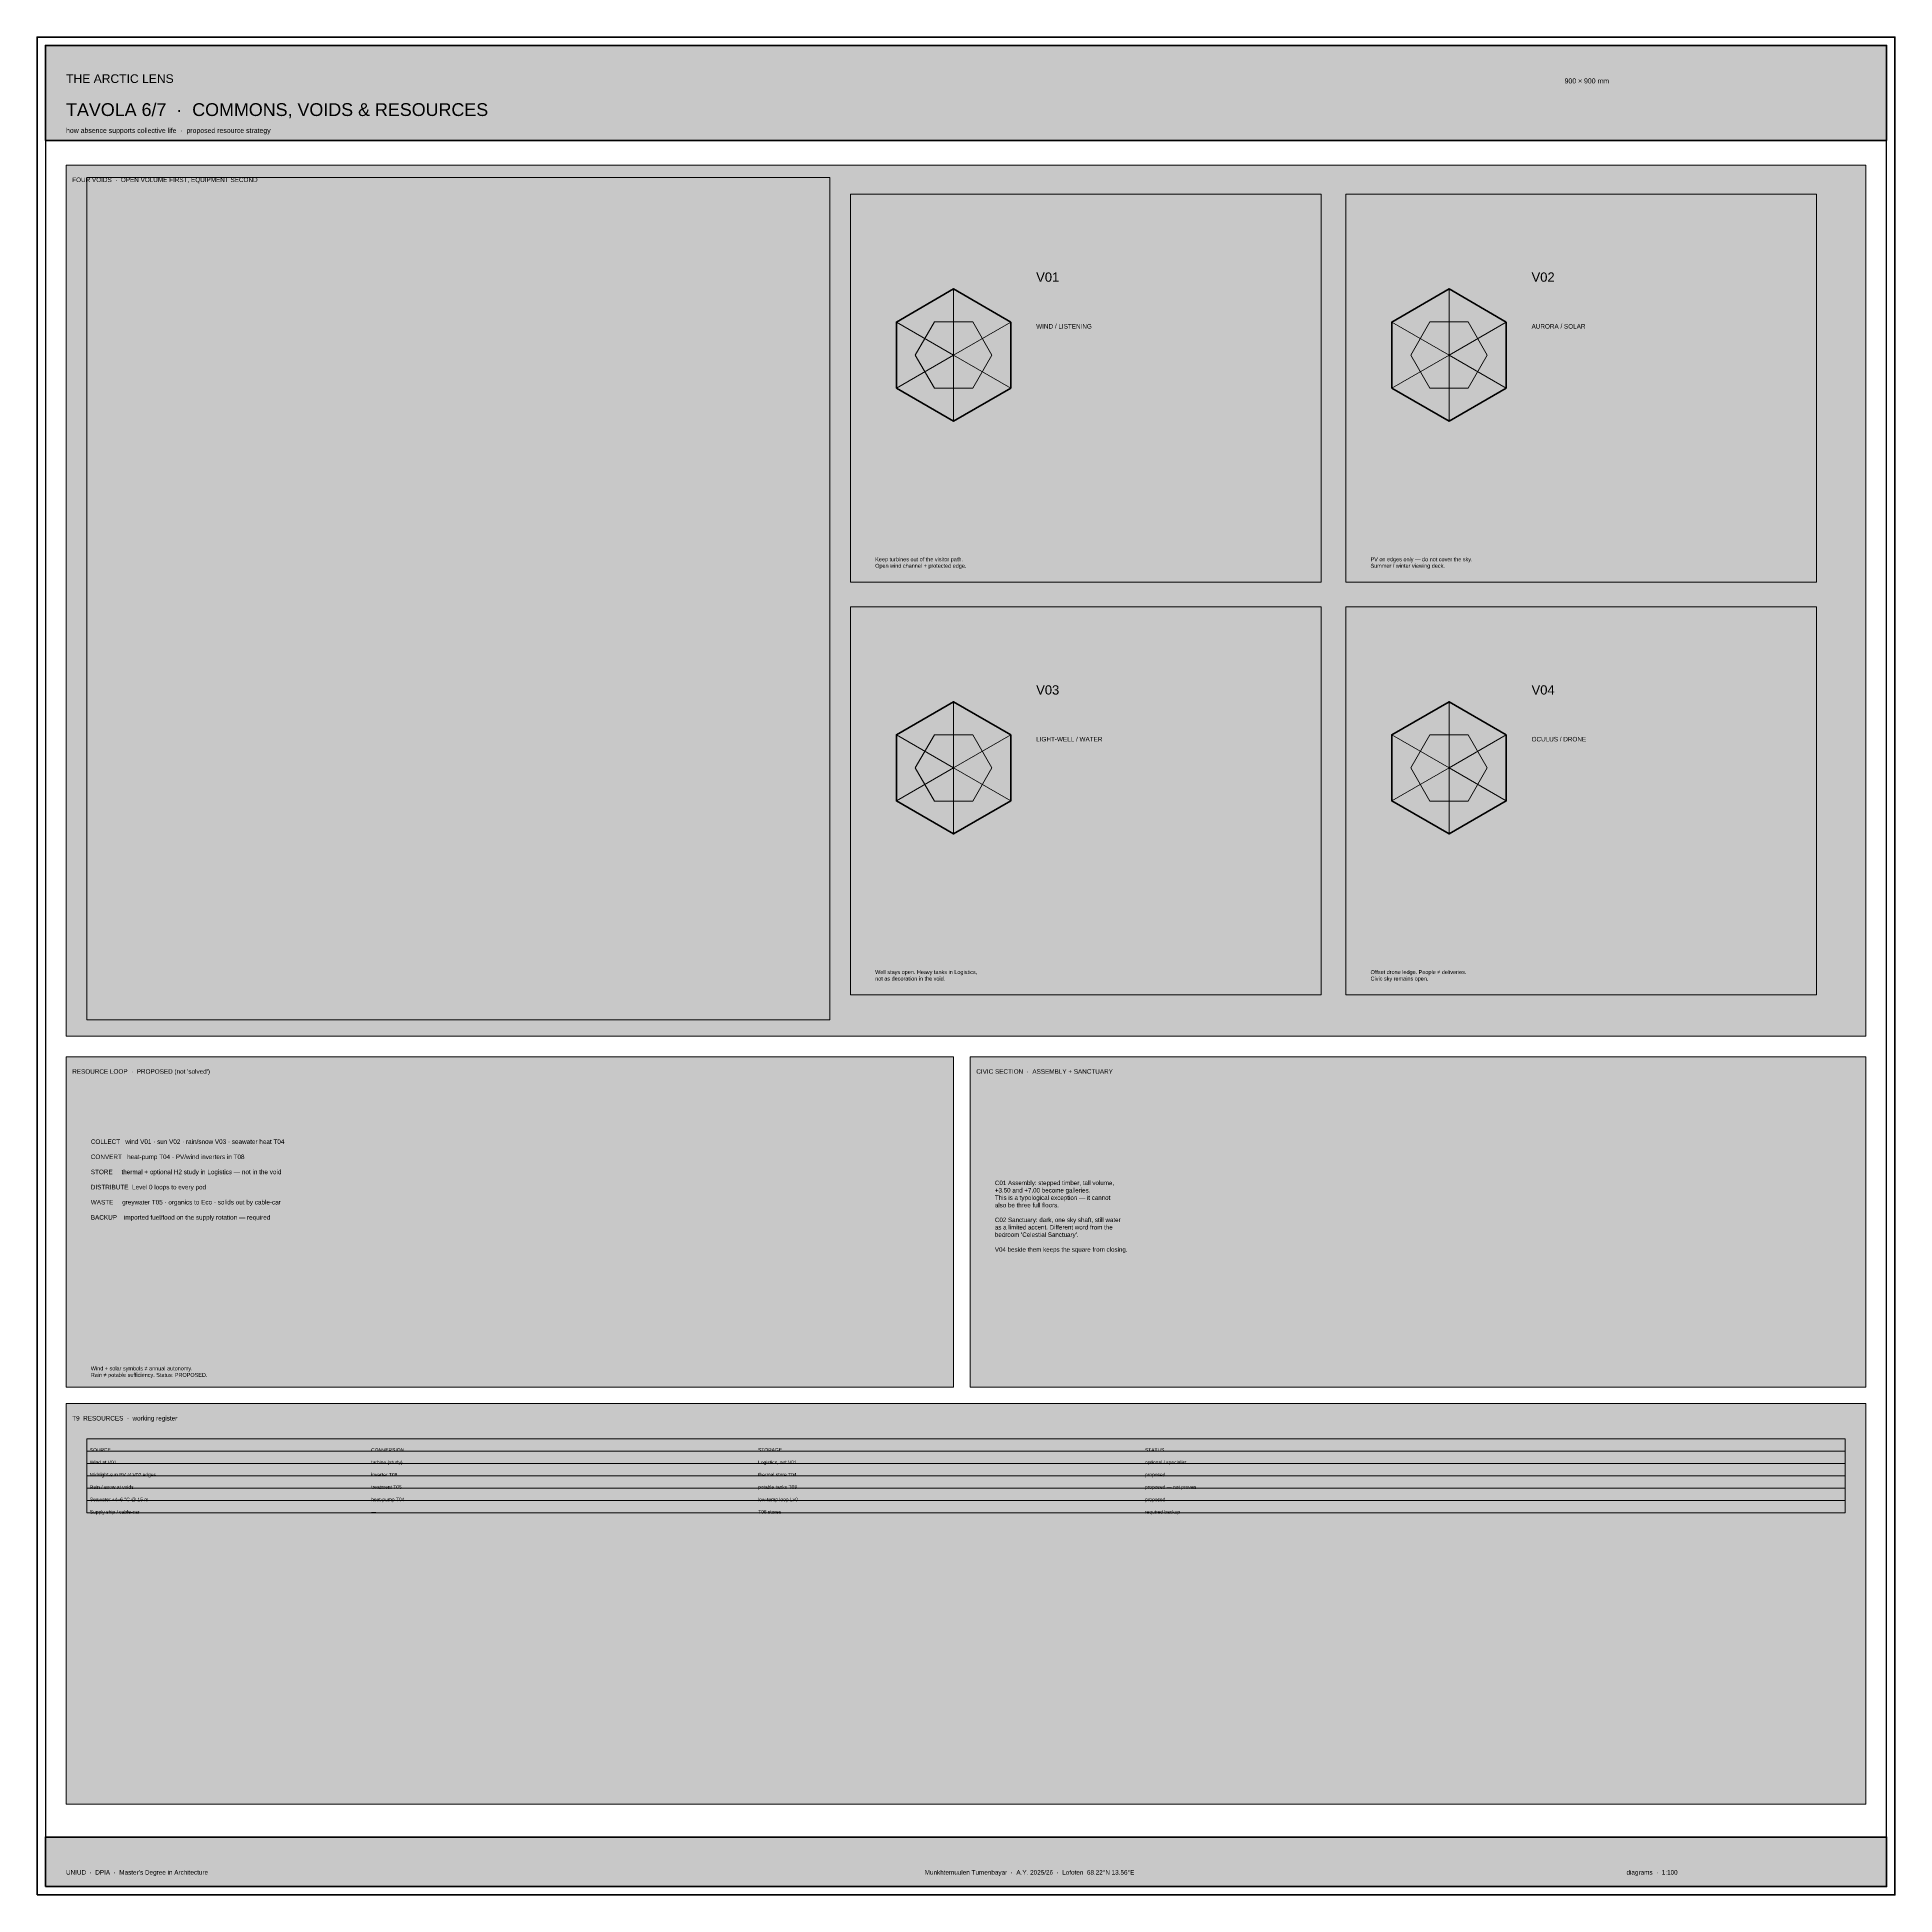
# Paper-space layout 'TAVOLA_06' of a CAD drawing. Header units: millimetres. Extents: x 0 to 900, y 0 to 900.
# The model-space entities are those that its viewports show. They can reach past a viewport. Long polylines and large blocks are cut down to what shows.
import ezdxf

# ---------------------------------------------------------------- set-up
doc = ezdxf.new("R2010")
doc.units = ezdxf.units.MM
for name, color, linetype, lineweight, true_color in [('A-ANNO', 7, 'Continuous', 18, 0x20242a), ('A-HATCH', 7, 'Continuous', 9, 0xb4bac0), ('A-RENDER', 7, 'Continuous', 0, 0x20242a), ('A-SHEET', 7, 'Continuous', 50, 0x142030), ('A-TABLE', 7, 'Continuous', 13, 0x20242a), ('A-TITL', 7, 'Continuous', 35, 0x142030), ('A-WALL', 7, 'Continuous', 40, 0x20242a), ('G-GRID', 7, 'Continuous', 9, 0xd2d6da)]:
    doc.layers.add(name, color=color, linetype=linetype, lineweight=lineweight, true_color=true_color)
doc.styles.add('ANNO', font='Arial.ttf')
doc.styles.add('TITLE', font='Arial.ttf')
picture_1 = doc.add_image_def('image6.png', size_in_pixel=(2100, 2380))

msp = doc.modelspace()

# ---------------------------------------------------------------- hatches: boundary and pattern name
at = {"layer": 'A-HATCH', "true_color": 0x142030}
h = msp.add_hatch(color=7, dxfattribs=at)
h.dxf.hatch_style = 1
h.paths.add_polyline_path([(1104, -250), (1996, -250), (1996, -204), (1104, -204)])
at = {"layer": 'A-HATCH', "true_color": 0xfcfdfe}
h = msp.add_hatch(color=7, dxfattribs=at)
h.dxf.hatch_style = 1
h.paths.add_polyline_path([(1114, -684), (1986, -684), (1986, -262), (1114, -262)])
at = {"layer": 'A-HATCH', "true_color": 0xffffff}
h = msp.add_hatch(color=7, dxfattribs=at)
h.dxf.hatch_style = 1
h.paths.add_polyline_path([(1494, -464), (1722, -464), (1722, -276), (1494, -276)])
h = msp.add_hatch(color=7, dxfattribs=at)
h.dxf.hatch_style = 1
h.paths.add_polyline_path([(1734, -464), (1962, -464), (1962, -276), (1734, -276)])
h = msp.add_hatch(color=7, dxfattribs=at)
h.dxf.hatch_style = 1
h.paths.add_polyline_path([(1494, -664), (1722, -664), (1722, -476), (1494, -476)])
h = msp.add_hatch(color=7, dxfattribs=at)
h.dxf.hatch_style = 1
h.paths.add_polyline_path([(1734, -664), (1962, -664), (1962, -476), (1734, -476)])
at = {"layer": 'A-HATCH', "true_color": 0xfcfdfe}
h = msp.add_hatch(color=7, dxfattribs=at)
h.dxf.hatch_style = 1
h.paths.add_polyline_path([(1114, -854), (1544, -854), (1544, -694), (1114, -694)])
h = msp.add_hatch(color=7, dxfattribs=at)
h.dxf.hatch_style = 1
h.paths.add_polyline_path([(1552, -854), (1986, -854), (1986, -694), (1552, -694)])
h = msp.add_hatch(color=7, dxfattribs=at)
h.dxf.hatch_style = 1
h.paths.add_polyline_path([(1114, -1056), (1986, -1056), (1986, -862), (1114, -862)])
at = {"layer": 'A-HATCH', "true_color": 0x142030}
h = msp.add_hatch(color=7, dxfattribs=at)
h.dxf.hatch_style = 1
h.paths.add_polyline_path([(1124, -885), (1976, -885), (1976, -879), (1124, -879)])
at = {"layer": 'A-HATCH', "true_color": 0xffffff}
h = msp.add_hatch(color=7, dxfattribs=at)
h.dxf.hatch_style = 1
h.paths.add_polyline_path([(1124, -891), (1976, -891), (1976, -885), (1124, -885)])
at = {"layer": 'A-HATCH', "true_color": 0xf5ecd6}
h = msp.add_hatch(color=7, dxfattribs=at)
h.dxf.hatch_style = 1
h.paths.add_polyline_path([(1124, -897), (1976, -897), (1976, -891), (1124, -891)])
at = {"layer": 'A-HATCH', "true_color": 0xffffff}
h = msp.add_hatch(color=7, dxfattribs=at)
h.dxf.hatch_style = 1
h.paths.add_polyline_path([(1124, -903), (1976, -903), (1976, -897), (1124, -897)])
at = {"layer": 'A-HATCH', "true_color": 0xf5ecd6}
h = msp.add_hatch(color=7, dxfattribs=at)
h.dxf.hatch_style = 1
h.paths.add_polyline_path([(1124, -909), (1976, -909), (1976, -903), (1124, -903)])
at = {"layer": 'A-HATCH', "true_color": 0xffffff}
h = msp.add_hatch(color=7, dxfattribs=at)
h.dxf.hatch_style = 1
h.paths.add_polyline_path([(1124, -915), (1976, -915), (1976, -909), (1124, -909)])
at = {"layer": 'A-HATCH', "true_color": 0x142030}
h = msp.add_hatch(color=7, dxfattribs=at)
h.dxf.hatch_style = 1
h.paths.add_polyline_path([(1104, -1096), (1996, -1096), (1996, -1072), (1104, -1072)])

# ---------------------------------------------------------------- linework, layer by layer
at = {"layer": 'A-SHEET', "lineweight": 70, "true_color": 0x142030}
msp.add_lwpolyline([(1100, -1100), (2000, -1100), (2000, -200), (1100, -200)], close=True, dxfattribs=at)
at = {"layer": 'A-SHEET', "lineweight": 25, "true_color": 0x142030}
msp.add_lwpolyline([(1104, -1096), (1996, -1096), (1996, -204), (1104, -204)], close=True, dxfattribs=at)
at = {"layer": 'A-SHEET', "lineweight": 13, "true_color": 0xb4bac0}
for points in [[(1114, -684), (1986, -684), (1986, -262), (1114, -262)], [(1114, -854), (1544, -854), (1544, -694), (1114, -694)], [(1552, -854), (1986, -854), (1986, -694), (1552, -694)], [(1114, -1056), (1986, -1056), (1986, -862), (1114, -862)]]:
    msp.add_lwpolyline(points, close=True, dxfattribs=at)
at = {"layer": 'A-SHEET', "lineweight": 20, "true_color": 0xebaa2d}
for points in [[(1494, -464), (1722, -464), (1722, -276), (1494, -276)], [(1734, -464), (1962, -464), (1962, -276), (1734, -276)], [(1494, -664), (1722, -664), (1722, -476), (1494, -476)], [(1734, -664), (1962, -664), (1962, -476), (1734, -476)]]:
    msp.add_lwpolyline(points, close=True, dxfattribs=at)
at = {"layer": 'A-SHEET', "lineweight": 9, "true_color": 0xb4bac0}
for points in [[(1124, -885), (1976, -885), (1976, -879), (1124, -879)], [(1124, -891), (1976, -891), (1976, -885), (1124, -885)], [(1124, -897), (1976, -897), (1976, -891), (1124, -891)], [(1124, -903), (1976, -903), (1976, -897), (1124, -897)], [(1124, -909), (1976, -909), (1976, -903), (1124, -903)], [(1124, -915), (1976, -915), (1976, -909), (1124, -909)]]:
    msp.add_lwpolyline(points, close=True, dxfattribs=at)
at = {"layer": 'A-TITL'}
for points in [[(1104, -250), (1996, -250), (1996, -204), (1104, -204)], [(1104, -1096), (1996, -1096), (1996, -1072), (1104, -1072)]]:
    msp.add_lwpolyline(points, close=True, dxfattribs=at)
at = {"layer": 'A-WALL', "lineweight": 35, "true_color": 0x20242a}
for points in [[(1571.71, -338), (1544, -322), (1516.29, -338), (1516.29, -370), (1544, -386), (1571.71, -370)], [(1811.71, -338), (1784, -322), (1756.29, -338), (1756.29, -370), (1784, -386), (1811.71, -370)], [(1571.71, -538), (1544, -522), (1516.29, -538), (1516.29, -570), (1544, -586), (1571.71, -570)], [(1811.71, -538), (1784, -522), (1756.29, -538), (1756.29, -570), (1784, -586), (1811.71, -570)]]:
    msp.add_lwpolyline(points, close=True, dxfattribs=at)
at = {"layer": 'A-WALL', "lineweight": 18, "true_color": 0x5a626c}
for points in [[(1562.56, -354), (1553.28, -337.93), (1534.72, -337.93), (1525.44, -354), (1534.72, -370.07), (1553.28, -370.07)], [(1802.56, -354), (1793.28, -337.93), (1774.72, -337.93), (1765.44, -354), (1774.72, -370.07), (1793.28, -370.07)], [(1562.56, -554), (1553.28, -537.93), (1534.72, -537.93), (1525.44, -554), (1534.72, -570.07), (1553.28, -570.07)], [(1802.56, -554), (1793.28, -537.93), (1774.72, -537.93), (1765.44, -554), (1774.72, -570.07), (1793.28, -570.07)]]:
    msp.add_lwpolyline(points, close=True, dxfattribs=at)
at = {"layer": 'G-GRID', "lineweight": 9, "true_color": 0xc8cdd2}
for p, q in [((1544, -322), (1544, -354)), ((1784, -322), (1784, -354)), ((1516.29, -338), (1544, -354)), ((1571.71, -338), (1544, -354)), ((1756.29, -338), (1784, -354)), ((1811.71, -338), (1784, -354)), ((1516.29, -370), (1544, -354)), ((1544, -386), (1544, -354)), ((1571.71, -370), (1544, -354)), ((1756.29, -370), (1784, -354)), ((1784, -386), (1784, -354)), ((1811.71, -370), (1784, -354)), ((1544, -522), (1544, -554)), ((1784, -522), (1784, -554)), ((1516.29, -538), (1544, -554)), ((1571.71, -538), (1544, -554)), ((1756.29, -538), (1784, -554)), ((1811.71, -538), (1784, -554)), ((1516.29, -570), (1544, -554)), ((1544, -586), (1544, -554)), ((1571.71, -570), (1544, -554)), ((1756.29, -570), (1784, -554)), ((1784, -586), (1784, -554)), ((1811.71, -570), (1784, -554))]:
    msp.add_line(p, q, dxfattribs=at)

# ---------------------------------------------------------------- texts
at = {"layer": 'A-ANNO', "color": 7, "true_color": 0x142030, "attachment_point": 1, "style": 'TITLE'}
for s, insert, char_height, width in [('FOUR VOIDS  ·  OPEN VOLUME FIRST, EQUIPMENT SECOND', (1117, -268), 2.2, 866), ('V01', (1584, -314), 4.5, 120), ('V02', (1824, -314), 4.5, 120), ('WIND / LISTENING', (1584, -339), 2.2, 130), ('AURORA / SOLAR', (1824, -339), 2.2, 130), ('V03', (1584, -514), 4.5, 120), ('V04', (1824, -514), 4.5, 120), ('LIGHT-WELL / WATER', (1584, -539), 2.2, 130), ('OCULUS / DRONE', (1824, -539), 2.2, 130), ("RESOURCE LOOP  ·  PROPOSED (not 'solved')", (1117, -700), 2.2, 424), ('CIVIC SECTION  ·  ASSEMBLY + SANCTUARY', (1555, -700), 2.2, 428), ('T9  RESOURCES  ·  working register', (1117, -868), 2.2, 866)]:
    msp.add_mtext(s, dxfattribs=dict(at, insert=insert, char_height=char_height, width=width))
at = {"layer": 'A-ANNO', "color": 7, "true_color": 0x20242a, "attachment_point": 1, "style": 'ANNO'}
for s, insert, char_height, width in [('Keep turbines out of the visitor path.\\POpen wind channel + protected edge.', (1506, -452), 1.9, 200), ('PV on edges only — do not cover the sky.\\PSummer / winter viewing deck.', (1746, -452), 1.9, 200), ('Well stays open. Heavy tanks in Logistics,\\Pnot as decoration in the void.', (1506, -652), 1.9, 200), ('Offset drone ledge. People ≠ deliveries.\\PCivic sky remains open.', (1746, -652), 1.9, 200), ('COLLECT   wind V01 · sun V02 · rain/snow V03 · seawater heat T04\\P\\PCONVERT   heat-pump T04 · PV/wind inverters in T08\\P\\PSTORE     thermal + optional H2 study in Logistics — not in the void\\P\\PDISTRIBUTE  Level 0 loops to every pod\\P\\PWASTE     greywater T05 · organics to Eco · solids out by cable-car\\P\\PBACKUP    imported fuel/food on the supply rotation — required', (1126, -734), 2.2, 400), ("C01 Assembly: stepped timber, tall volume,\\P+3.50 and +7.00 become galleries.\\PThis is a typological exception — it cannot\\Palso be three full floors.\\P\\PC02 Sanctuary: dark, one sky shaft, still water\\Pas a limited accent. Different word from the\\Pbedroom 'Celestial Sanctuary'.\\P\\PV04 beside them keeps the square from closing.", (1564, -754), 2.15, 380)]:
    msp.add_mtext(s, dxfattribs=dict(at, insert=insert, char_height=char_height, width=width))
at = {"layer": 'A-ANNO', "color": 7, "true_color": 0x5a626c, "insert": (1126, -844), "char_height": 1.9, "width": 400, "attachment_point": 1, "style": 'ANNO'}
msp.add_mtext('Wind + solar symbols ≠ annual autonomy.\\PRain ≠ potable sufficiency. Status: PROPOSED.', dxfattribs=at)
at = {"layer": 'A-TABLE', "color": 7, "true_color": 0x20242a, "char_height": 1.7, "attachment_point": 1, "style": 'ANNO'}
for s, insert, width in [('Wind at V01', (1125.5, -889.6), 134.32), ('turbine (study)', (1261.82, -889.6), 185.44), ('Logistics, not V01', (1449.26, -889.6), 185.44), ('optional / specialist', (1636.7, -889.6), 338.8), ('Midnight-sun PV at V02 edges', (1125.5, -895.6), 134.32), ('inverter T08', (1261.82, -895.6), 185.44), ('thermal store T04', (1449.26, -895.6), 185.44), ('proposed', (1636.7, -895.6), 338.8), ('Seawater +4–6 °C @ 15 m', (1125.5, -907.6), 134.32), ('Rain / snow at voids', (1125.5, -901.6), 134.32), ('treatment T05', (1261.82, -901.6), 185.44), ('heat-pump T04', (1261.82, -907.6), 185.44), ('potable tanks T08', (1449.26, -901.6), 185.44), ('low-temp loop Lv0', (1449.26, -907.6), 185.44), ('proposed — not proven', (1636.7, -901.6), 338.8), ('proposed', (1636.7, -907.6), 338.8), ('Supply ship / cable-car', (1125.5, -913.6), 134.32), ('—', (1261.82, -913.6), 185.44), ('T08 stores', (1449.26, -913.6), 185.44), ('required backup', (1636.7, -913.6), 338.8)]:
    msp.add_mtext(s, dxfattribs=dict(at, insert=insert, width=width))
at = {"layer": 'A-TABLE', "color": 7, "true_color": 0xffffff, "char_height": 1.7, "attachment_point": 1, "style": 'ANNO'}
for s, insert, width in [('SOURCE', (1125.5, -883.6), 134.32), ('CONVERSION', (1261.82, -883.6), 185.44), ('STORAGE', (1449.26, -883.6), 185.44), ('STATUS', (1636.7, -883.6), 338.8)]:
    msp.add_mtext(s, dxfattribs=dict(at, insert=insert, width=width))
at = {"layer": 'A-TITL', "color": 7, "true_color": 0xffffff, "attachment_point": 1}
for s, insert, char_height, width, style in [('THE ARCTIC LENS', (1114, -218), 4.2, 200, 'TITLE'), ('TAVOLA 6/7  ·  COMMONS, VOIDS & RESOURCES', (1114, -232), 6.2, 620, 'TITLE'), ('UNIUD  ·  DPIA  ·  Master’s Degree in Architecture', (1114, -1088), 2.2, 420, 'ANNO'), ('Munkhtemuulen Tumenbayar  ·  A.Y. 2025/26  ·  Lofoten  68.22°N 13.56°E', (1530, -1088), 2.2, 360, 'ANNO'), ('diagrams  ·  1:100', (1870, -1088), 2.2, 120, 'ANNO')]:
    msp.add_mtext(s, dxfattribs=dict(at, insert=insert, char_height=char_height, width=width, style=style))
at = {"layer": 'A-TITL', "color": 7, "true_color": 0xc8d2dc, "char_height": 2.4, "attachment_point": 1, "style": 'ANNO'}
for s, insert, width in [('900 × 900 mm', (1840, -220), 140), ('how absence supports collective life  ·  proposed resource strategy', (1114, -244), 700)]:
    msp.add_mtext(s, dxfattribs=dict(at, insert=insert, width=width))

# ---------------------------------------------------------------- pictures from other files: only their frames are drawn
at = {"layer": 'A-RENDER'}
image = msp.add_image(picture_1, insert=(1124, -676), size_in_units=(360, 408), dxfattribs=at)

psp = doc.layouts.new('TAVOLA_06')

# ---------------------------------------------------------------- viewports
at = {"layer": 'VIEWPORTS'}
psp.add_viewport(center=(450, 450), size=(900, 900), view_center_point=(1550, -650), view_height=900, dxfattribs=at)

doc.saveas('drawing.dxf')
